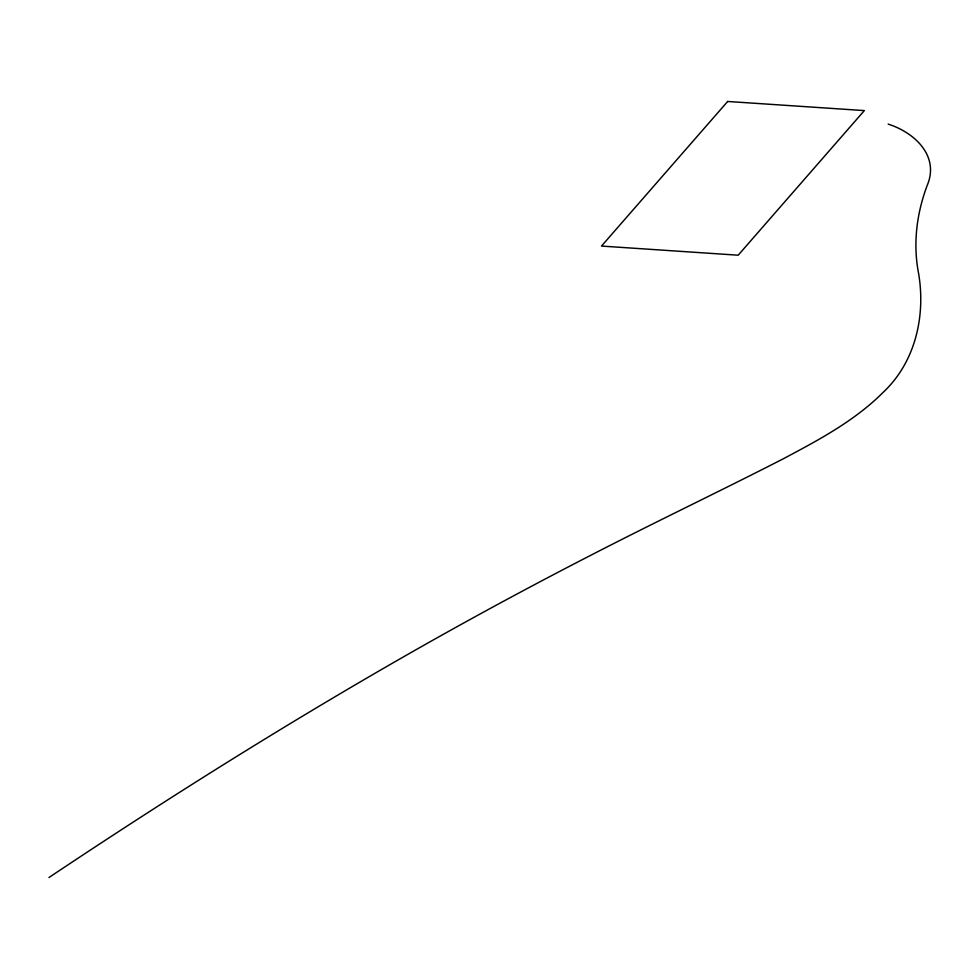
<?xml version="1.0" encoding="UTF-8"?>
<svg xmlns="http://www.w3.org/2000/svg" width="979" height="979" viewBox="0 0 979 979"><rect width="100%" height="100%" fill="white"/><g stroke="black" fill="none" stroke-linecap="round" stroke-linejoin="round"><path stroke-width="1.47" d="M48.95 877.527C172.047 795.327 297.555 716.652 426.44 643.815A2480.113 1228.792 -22.3 0 1 592.589 554.359C655.697 521.807 719.834 491.311 783.029 458.931C818.383 440.134 854.508 421.019 883.082 392.42C915.341 362.23 925.791 316.07 918.608 273.569C912.844 243.881 916.613 213.691 927.15 185.545C939.816 155.918 914.484 132.459 888.161 124.113M727.654 101.473L601.498 246.072L738.178 255.201L864.335 110.59L727.654 101.473"/></g></svg>
